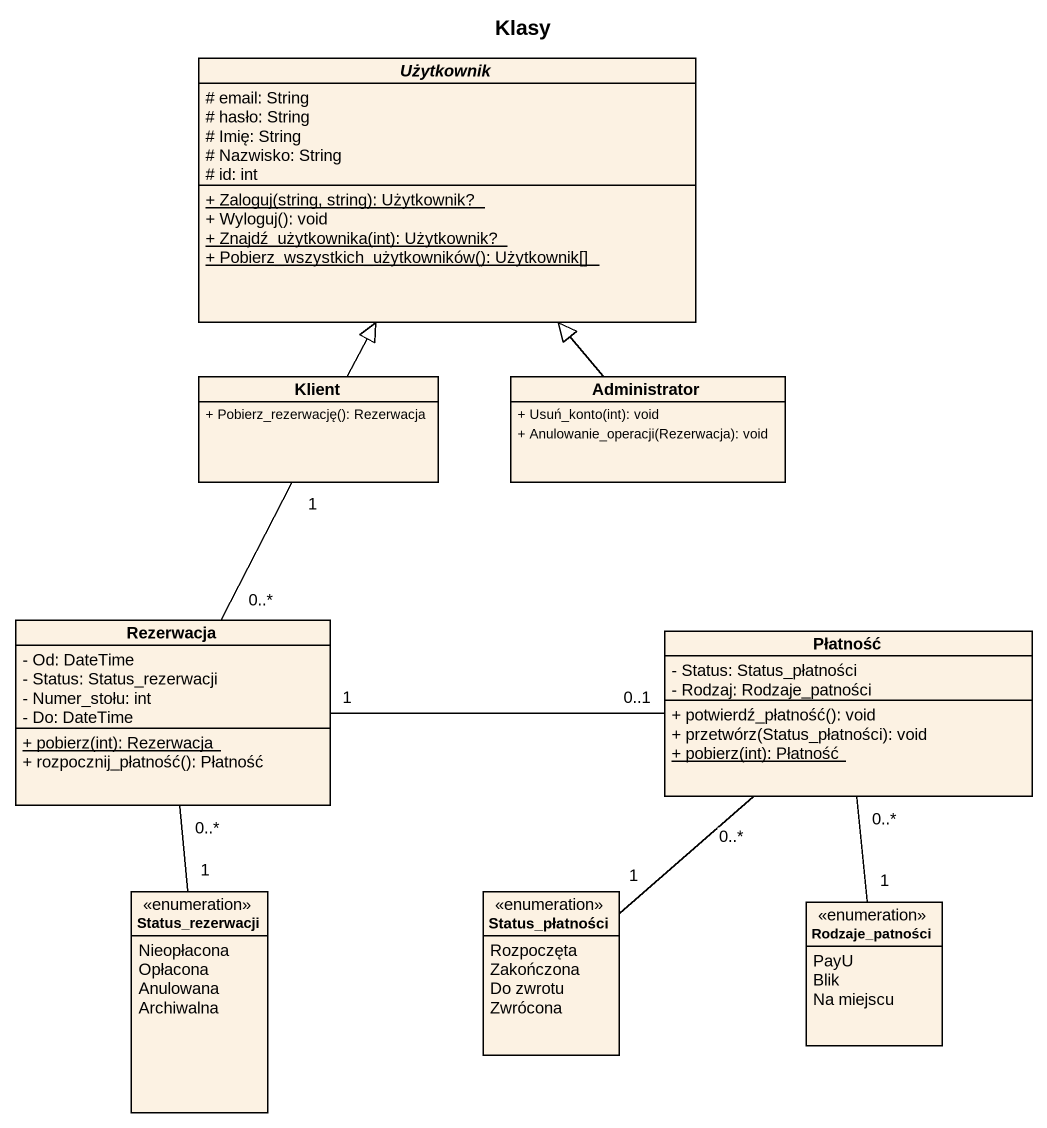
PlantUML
@startuml
title Klasy
hide circle
hide empty members
skinparam classAttributeIconSize 0
abstract class Użytkownik {
  # email: String
  # hasło: String
  # Imię: String
  # Nazwisko: String
  # id: int
  {static} + Zaloguj(string, string): Użytkownik?
  + Wyloguj(): void
  {static} + Znajdź_użytkownika(int): Użytkownik?
  {static} + Pobierz_wszystkich_użytkowników(): Użytkownik[]
}
class Klient {
  + Pobierz_rezerwację(): Rezerwacja
}
class Administrator {
  + Usuń_konto(int): void
  + Anulowanie_operacji(Rezerwacja): void
}
class Rezerwacja {
  - Od: DateTime
  - Status: Status_rezerwacji
  - Numer_stołu: int
  - Do: DateTime
  {static} + pobierz(int): Rezerwacja
  + rozpocznij_płatność(): Płatność
}
class Płatność {
  - Status: Status_płatności
  - Rodzaj: Rodzaje_patności
  + potwierdź_płatność(): void
  + przetwórz(Status_płatności): void
  {static} + pobierz(int): Płatność
}
enum Status_rezerwacji {
  Nieopłacona
  Opłacona
  Anulowana
  Archiwalna
}
enum Status_płatności {
  Rozpoczęta
  Zakończona
  Do zwrotu
  Zwrócona
}
enum Rodzaje_patności {
  PayU
  Blik
  Na miejscu
}
Klient -up-|> Użytkownik
Administrator -up-|> Użytkownik
Rezerwacja "0..*" -up- "1" Klient
Rezerwacja "1" -right- "0..1" Płatność
Status_rezerwacji "1" -up- "0..*" Rezerwacja
Status_płatności "1" -up- "0..*" Płatność
Rodzaje_patności "1" -up- "0..*" Płatność
@enduml
